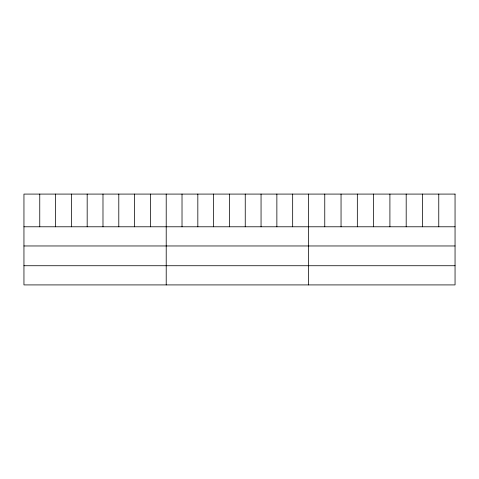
<?xml version="1.0" encoding="UTF-8"?>
<svg xmlns="http://www.w3.org/2000/svg" width="479" height="479" viewBox="0 0 479 479"><rect width="100%" height="100%" fill="white"/><g stroke="black" fill="none" stroke-linecap="round" stroke-linejoin="round"><path stroke-width="0.72" d="M23.95 226.783L455.05 226.783M23.95 245.966L455.05 245.966M23.95 265.731L455.05 265.731M438.764 194.085L438.764 226.783M422.478 194.085L422.478 226.783M406.192 194.085L406.192 226.783M389.906 194.085L389.906 226.783M373.62 194.085L373.62 226.783M357.334 194.085L357.334 226.783M341.048 194.085L341.048 226.783M324.762 194.085L324.762 226.783M308.476 194.085L308.476 284.915M292.669 194.085L292.669 226.783M276.862 194.085L276.862 226.783M261.055 194.085L261.055 226.783M245.248 194.085L245.248 226.783M229.441 194.085L229.441 226.783M213.634 194.085L213.634 226.783M197.827 194.085L197.827 226.783M182.02 194.085L182.02 226.783M166.213 194.085L166.213 284.915M150.406 194.085L150.406 226.783M134.599 194.085L134.599 226.783M118.792 194.085L118.792 226.783M102.985 194.085L102.985 226.783M87.178 194.085L87.178 226.783M71.371 194.085L71.371 226.783M55.564 194.085L55.564 226.783M39.757 194.085L39.757 226.783M455.05 194.085L23.95 194.085L23.95 284.915L455.05 284.915L455.05 194.085"/></g></svg>
